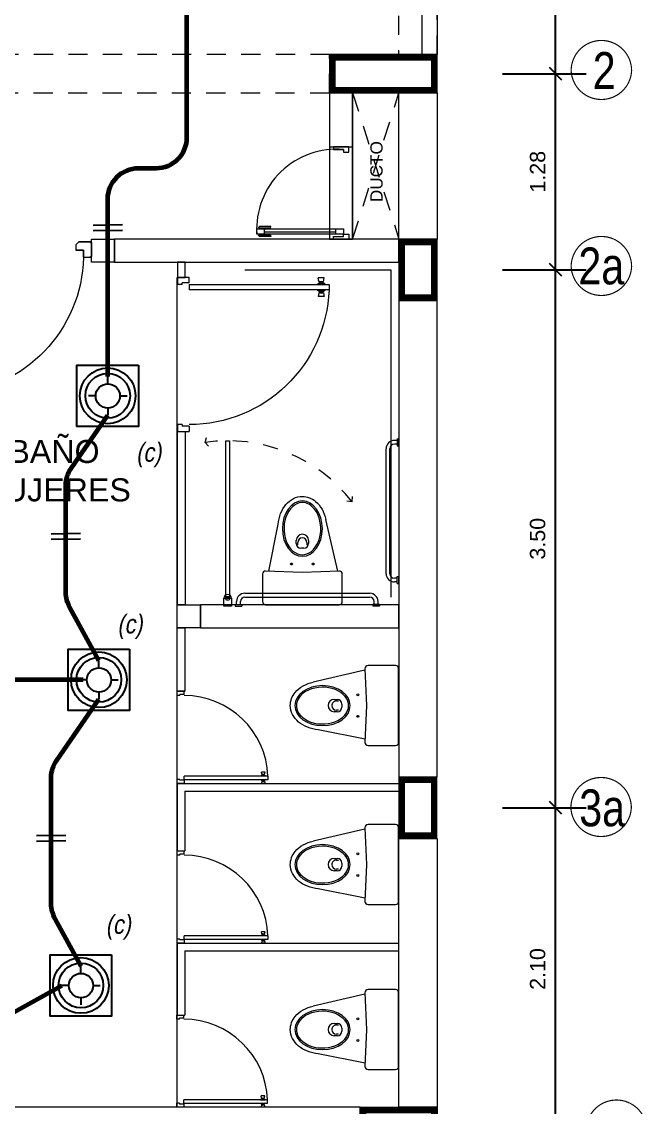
# Model space of a CAD drawing. Header units: millimetres. Extents: x 3354 to 3637, y 1117 to 1358.
# Drawn here: x 3570.13 to 3574.2, y 1167.85 to 1174.92 of the extents above; entities that cross this region are included whole.
import ezdxf

# ---------------------------------------------------------------- set-up
doc = ezdxf.new("R2010")
doc.units = ezdxf.units.MM
for name, pattern in [('CONTINUA', [0]), ('HIDDEN', [0.375, 0.25, -0.125]), ('TRAZOS1', [0.15, 0.1, -0.05])]:
    doc.linetypes.add(name, pattern=pattern)
for name, color, linetype, lineweight in [('ACCESORIOS', 4, 'Continuous', 18), ('cables', 152, 'Continuous', 60), ('CASCO', 252, 'Continuous', 9), ('MURO ALTO', 5, 'Continuous', 25)]:
    doc.layers.add(name, color=color, linetype=linetype, lineweight=lineweight)
doc.layers.add('Efec-muebles', color=7, linetype='Continuous', lineweight=13, true_color=0x85826f)
doc.layers.add('LUMINARIAS', color=2, linetype='Continuous')
doc.styles.add('1', font='arial.ttf')
doc.styles.add('BYE', font='ARIALN.TTF', dxfattribs={"oblique": 10, "height": 2})
doc.styles.get("Standard").update_dxf_attribs({"font": 'arial.ttf'})
doc.styles.add('style1', font='arial.ttf')
doc.styles.add('style2', font='arial.ttf')
doc.dimstyles.new('Esc  1  50', dxfattribs={"dimtxt": 0.1, "dimasz": 0.08, "dimexe": 0.2, "dimexo": 0.15, "dimgap": 0.065, "dimtad": 1, "dimzin": 4, "dimdsep": 46, "dimtxsty": 'Standard', "dimblk": 'OBLIQUE', "dimcen": 0.12, "dimdle": 0.15, "dimadec": 0, "dimazin": 0, "dimtfac": 1, "dimtix": 1, "dimtmove": 0, "dimatfit": 3, "dimldrblk": 'OBLIQUE', "dimfxl": 1, "dimarcsym": 0})

# ---------------------------------------------------------------- blocks, each defined once
blk = doc.blocks.new('ghjghg')
at = {"layer": 'Efec-muebles', "linetype": 'CONTINUA', "lineweight": 5, "ltscale": 0.002}
for p, q in [((722.6092, 469.2913), (722.4301, 469.2913)), ((722.4101, 469.2713), (722.4101, 468.7913)), ((722.6191, 469.0313), (722.6292, 469.2704)), ((722.6283, 469.2488), (722.9335, 469.1894)), ((722.8089, 469.0713), (722.8289, 469.0713)), ((722.6292, 468.7921), (722.6191, 469.0313)), ((722.7789, 469.0213), (722.7789, 469.0413)), ((722.8007, 469.0613), (722.8148, 469.0613)), ((722.8148, 469.0013), (722.8007, 469.0013)), ((722.8689, 469.0313), (722.8689, 469.0313)), ((722.8289, 468.9913), (722.8089, 468.9913)), ((722.6288, 468.8013), (722.9653, 468.8781)), ((722.4301, 468.7713), (722.6092, 468.7713))]:
    blk.add_line(p, q, dxfattribs=at)
for centre in [(722.6751, 469.1013), (722.6751, 468.9613)]:
    blk.add_circle(centre, 0.00635, dxfattribs=at)
for centre, radius, start, end in [((722.4301, 469.2713), 0.02, 90, 180), ((722.6092, 469.2713), 0.02, 357.57739, 90), ((722.8089, 469.0413), 0.03, 90, 180), ((722.8289, 469.0313), 0.04, 0, 90), ((722.8089, 469.0213), 0.03, 180, 270), ((722.8148, 469.0313), 0.03, 0, 90), ((722.8148, 469.0313), 0.03, 270, 0), ((722.8289, 469.0313), 0.04, 270, 360), ((722.4301, 468.7913), 0.02, 180, 270), ((722.6092, 468.7913), 0.02, 270, 2.42261)]:
    blk.add_arc(centre, radius, start, end, dxfattribs=at)
at = {"layer": 'Efec-muebles', "linetype": 'CONTINUA', "lineweight": 5, "ltscale": 0.002, "extrusion": (0, 0, -1)}
blk.add_ellipse((722.9051, 469.0313), major_axis=(0.18, 0), ratio=0.722222, dxfattribs=at)
at = {"layer": 'Efec-muebles', "linetype": 'CONTINUA', "lineweight": 5, "ltscale": 0.002}
for points, knots in [([(723.0751, 469.0313), (723.0751, 469.0026), (723.0598, 468.9736), (722.9911, 468.9193), (722.9235, 468.9042), (722.8038, 468.9256), (722.755, 468.9612), (722.7257, 469.0424), (722.7434, 469.0879), (722.8317, 469.1477), (722.9008, 469.1589), (723.0177, 469.131), (723.0622, 469.093), (723.0742, 469.0451), (723.0751, 469.0382), (723.0751, 469.0313)], [0, 0, 0, 0, 0.74049, 0.74049, 1.813277, 1.813277, 2.886063, 2.886063, 3.958849, 3.958849, 5.031636, 5.031636, 6.104422, 6.104422, 6.283185, 6.283185, 6.283185, 6.283185]), ([(722.9335, 469.1894), (722.9818, 469.1843), (723.0282, 469.1669), (723.0945, 469.1103), (723.1151, 469.0715), (723.1151, 469.0313), (723.1151, 469.0004), (723.1031, 468.97), (723.0549, 468.912), (723.0123, 468.8889), (722.9653, 468.8781)], [4.853824, 4.853824, 4.853824, 4.853824, 5.580391, 5.580391, 6.283185, 6.283185, 6.283185, 6.822949, 6.822949, 7.551337, 7.551337, 7.551337, 7.551337])]:
    blk.add_open_spline(points, degree=3, knots=knots, dxfattribs=at)
blk = doc.blocks.new('hjkhjkuhku')
at = {"layer": 'CASCO'}
for p, q in [((734.6482, 326.1642), (734.6482, 326.2092)), ((734.6482, 326.2092), (734.6752, 326.2092)), ((734.6692, 326.1642), (734.6692, 326.1912)), ((734.6752, 326.1912), (734.6692, 326.1912)), ((734.6752, 326.1912), (734.6752, 326.2092)), ((735.2212, 326.2092), (735.2482, 326.2092)), ((735.2212, 326.1912), (735.2212, 326.2092)), ((735.2212, 326.1912), (735.2272, 326.1912)), ((735.2272, 326.1642), (735.2272, 326.1912)), ((735.2482, 326.2092), (735.2482, 326.1642)), ((735.2482, 326.2092), (735.2482, 326.1642)), ((734.6692, 326.1642), (734.6482, 326.1642)), ((734.6752, 326.1642), (734.6962, 326.1642)), ((734.6752, 326.1642), (734.6752, 325.6182)), ((734.6962, 325.6182), (734.6962, 326.1642)), ((735.2272, 326.1642), (735.2482, 326.1642)), ((734.6633, 325.6583), (734.649, 325.6612)), ((734.649, 325.6373), (734.649, 325.6612)), ((734.6633, 325.6402), (734.649, 325.6373)), ((734.6633, 325.6545), (734.6633, 325.6583)), ((734.6633, 325.6545), (734.6633, 325.644)), ((734.6657, 325.6545), (734.6633, 325.6545)), ((734.6633, 325.644), (734.6633, 325.6402)), ((734.6657, 325.644), (734.6633, 325.644)), ((734.6681, 325.6559), (734.6657, 325.6559)), ((734.6657, 325.6545), (734.6657, 325.6559)), ((734.6657, 325.6545), (734.6657, 325.644)), ((734.6657, 325.644), (734.6657, 325.6426)), ((734.6681, 325.6426), (734.6657, 325.6426)), ((734.6681, 325.6559), (734.6681, 325.6578)), ((734.6705, 325.6578), (734.6681, 325.6578)), ((734.6681, 325.6559), (734.6681, 325.6426)), ((734.6681, 325.6426), (734.6681, 325.6406)), ((734.6705, 325.6406), (734.6681, 325.6406)), ((734.6743, 325.665), (734.6705, 325.6578)), ((734.6705, 325.6578), (734.6705, 325.6406)), ((734.6743, 325.6335), (734.6705, 325.6406)), ((734.6752, 325.665), (734.6743, 325.665)), ((734.6743, 325.665), (734.6743, 325.6335)), ((734.6752, 325.6335), (734.6743, 325.6335)), ((734.6962, 325.665), (734.6972, 325.665)), ((734.6962, 325.6492), (734.6962, 325.6492)), ((734.6962, 325.6492), (734.6962, 325.6492)), ((734.6962, 325.6335), (734.6972, 325.6335)), ((734.6972, 325.665), (734.701, 325.6578)), ((734.6972, 325.665), (734.6972, 325.6335)), ((734.6972, 325.6335), (734.701, 325.6406)), ((734.701, 325.6578), (734.7034, 325.6578)), ((734.701, 325.6578), (734.701, 325.6406)), ((734.701, 325.6406), (734.7034, 325.6406)), ((734.7034, 325.6559), (734.7034, 325.6578)), ((734.7034, 325.6559), (734.7034, 325.6426)), ((734.7034, 325.6559), (734.7058, 325.6559)), ((734.7034, 325.6426), (734.7034, 325.6406)), ((734.7034, 325.6426), (734.7058, 325.6426)), ((734.7058, 325.6545), (734.7058, 325.6559)), ((734.7058, 325.6545), (734.7082, 325.6545)), ((734.7058, 325.6545), (734.7058, 325.644)), ((734.7058, 325.644), (734.7058, 325.6426)), ((734.7058, 325.644), (734.7082, 325.644)), ((734.7082, 325.6583), (734.7225, 325.6612)), ((734.7082, 325.6545), (734.7082, 325.6583)), ((734.7082, 325.6545), (734.7082, 325.644)), ((734.7082, 325.644), (734.7082, 325.6402)), ((734.7082, 325.6402), (734.7225, 325.6373)), ((734.7225, 325.6373), (734.7225, 325.6612)), ((734.6752, 325.6182), (734.6962, 325.6182))]:
    blk.add_line(p, q, dxfattribs=at)
blk.add_arc((734.6752, 326.1642), 0.546, 272.2042, 0, dxfattribs=at)
blk = doc.blocks.new('cgytutytry')
at = {"layer": 'CASCO'}
for p, q in [((-4.4816, 891.1751), (-4.4866, 891.1751)), ((-4.4866, 891.1751), (-4.4866, 891.0996)), ((-4.4866, 891.0996), (-4.4866, 891.1751)), ((-4.4866, 891.1751), (-4.4816, 891.1751)), ((-4.4816, 891.1802), (-4.4816, 891.1751)), ((-4.391, 891.1802), (-4.4816, 891.1802)), ((-4.4816, 891.1751), (-4.4816, 891.1802)), ((-4.391, 891.1802), (-4.391, 891.1751)), ((-4.391, 891.1802), (-4.391, 891.1751)), ((-4.386, 891.1751), (-4.391, 891.1751)), ((-4.391, 891.1751), (-4.386, 891.1751)), ((-4.386, 891.1751), (-4.386, 891.1265)), ((-4.386, 891.1751), (-4.386, 891.1265)), ((-3.5942, 891.155), (-3.5892, 891.1752)), ((-3.5892, 891.1752), (-3.5592, 891.1752)), ((-3.5592, 891.1752), (-3.5541, 891.155)), ((-4.4665, 891.0795), (-4.4866, 891.0996)), ((-4.4665, 891.0795), (-4.4866, 891.0996)), ((-4.386, 891.1265), (-4.4325, 891.1265)), ((-4.4325, 891.1265), (-4.4325, 891.0795)), ((-4.386, 891.0851), (-4.386, 891.1265)), ((-4.386, 891.1265), (-3.4968, 891.1265)), ((-3.5981, 891.132), (-3.5981, 891.1405)), ((-3.5981, 891.1405), (-3.5942, 891.1405)), ((-3.5495, 891.132), (-3.5981, 891.132)), ((-3.5942, 891.1405), (-3.5942, 891.155)), ((-3.5541, 891.155), (-3.5541, 891.1366)), ((-3.5541, 891.1366), (-3.5495, 891.1366)), ((-3.5495, 891.1366), (-3.5495, 891.132)), ((-3.4968, 891.1265), (-3.4968, 891.0851)), ((-4.4325, 891.0795), (-4.4665, 891.0795)), ((-4.4325, 891.0795), (-4.4665, 891.0795)), ((-3.4968, 891.0851), (-4.386, 891.0851)), ((-3.5981, 891.075), (-3.5981, 891.0797)), ((-3.5981, 891.0797), (-3.5495, 891.0797)), ((-3.5942, 891.075), (-3.5981, 891.075)), ((-3.5942, 891.0567), (-3.5942, 891.075)), ((-3.5892, 891.0365), (-3.5942, 891.0567)), ((-3.5592, 891.0365), (-3.5892, 891.0365)), ((-3.5541, 891.0567), (-3.5592, 891.0365)), ((-3.5495, 891.075), (-3.5541, 891.075)), ((-3.5541, 891.075), (-3.5541, 891.0567)), ((-3.5495, 891.0797), (-3.5495, 891.075)), ((-4.4668, 890.2808), (-4.4869, 890.2607)), ((-4.4869, 890.2607), (-4.4668, 890.2808)), ((-4.4869, 890.2607), (-4.4869, 890.1852)), ((-4.4869, 890.1852), (-4.4869, 890.2607)), ((-4.4668, 890.2808), (-4.4328, 890.2808)), ((-4.4668, 890.2808), (-4.4328, 890.2808)), ((-4.4328, 890.2808), (-4.4328, 890.2308)), ((-4.4869, 890.1852), (-4.4819, 890.1852)), ((-4.4819, 890.1852), (-4.4869, 890.1852)), ((-4.4819, 890.1852), (-4.4819, 890.1802)), ((-4.4819, 890.1802), (-4.4819, 890.1852)), ((-4.4819, 890.1802), (-4.3913, 890.1802)), ((-4.4328, 890.2308), (-4.3862, 890.2308)), ((-4.3913, 890.1852), (-4.3862, 890.1852)), ((-4.3913, 890.1852), (-4.3913, 890.1802)), ((-4.3862, 890.1852), (-4.3913, 890.1852)), ((-4.3913, 890.1852), (-4.3913, 890.1802)), ((-4.3862, 890.2308), (-4.3862, 890.1852)), ((-4.3862, 890.2308), (-4.3862, 890.1852))]:
    blk.add_line(p, q, dxfattribs=at)
for points in [[(-3.5541, 891.1405), (-3.5541, 891.155), (-3.5592, 891.1752), (-3.5892, 891.1752), (-3.5942, 891.155), (-3.5942, 891.1405)], [(-3.4968, 891.1265), (-3.4968, 891.0851), (-4.386, 891.0851), (-4.386, 891.1265)], [(-3.5495, 891.132), (-3.5495, 891.1366), (-3.5981, 891.1366), (-3.5981, 891.132)], [(-3.5495, 891.0797), (-3.5495, 891.075), (-3.5981, 891.075), (-3.5981, 891.0797)], [(-3.5541, 891.0712), (-3.5541, 891.0567), (-3.5592, 891.0365), (-3.5892, 891.0365), (-3.5942, 891.0567), (-3.5942, 891.0712)]]:
    blk.add_lwpolyline(points, close=True, dxfattribs=at)
for points in [[(-4.4325, 891.0795), (-4.4325, 891.1265), (-4.386, 891.1265)], [(-4.3862, 890.2308), (-4.4328, 890.2308), (-4.4328, 890.2808)]]:
    blk.add_lwpolyline(points, dxfattribs=at)
blk.add_arc((-4.4075, 891.1431), 0.9125, 271.33619, 356.35898, dxfattribs=at)
blk = doc.blocks.new('puerta.90')
for p, q in [((-0.749, 0.05), (-0.749, 0.1)), ((-0.749, 0.072), (-0.05, 0.072)), ((-0.05, 0.05), (-0.05, 0.1))]:
    blk.add_line(p, q)
for points in [[(-0.075, 0.875), (0.025, 0.875), (0.025, 0.85), (0.075, 0.85), (0.075, 0.9), (-0.075, 0.9)], [(-0.796, 0.108), (-0.762, 0.108), (-0.762, 0.103), (-0.796, 0.103)], [(0.025, 0.05), (-0.824, 0.05), (-0.824, 0.1), (0.025, 0.1)], [(-0.796, 0.042), (-0.762, 0.042), (-0.762, 0.047), (-0.796, 0.047)], [(-0.075, 0.025), (0.025, 0.025), (0.025, 0.05), (0.075, 0.05), (0.075, 0), (-0.075, 0)]]:
    blk.add_lwpolyline(points, close=True)
for points in [[(-0.687, 0.124), (-0.797, 0.124), (-0.807, 0.114), (-0.807, 0.111), (-0.702, 0.111, 0.523954), (-0.687, 0.119)], [(-0.687, 0.026), (-0.797, 0.026), (-0.807, 0.036), (-0.807, 0.039), (-0.702, 0.039, -0.523954), (-0.687, 0.031)]]:
    blk.add_lwpolyline(points, format="xyb", close=True)
blk.add_arc((-0.043, 0.096), 0.782, 85.044, 183.3395)
blk = doc.blocks.new('_Oblique')
at = {"color": 0, "linetype": 'ByBlock', "lineweight": -2}
blk.add_line((-0.5, -0.5), (0.5, 0.5), dxfattribs=at)
blk = doc.blocks.new('*D63')
at = {"layer": 'CASCO', "color": 0, "lineweight": -2, "transparency": 16777216}
for p, q in [((3573.6008, 1167.5522), (3573.6008, 1169.951)), ((3573.2552, 1169.801), (3573.8008, 1169.801)), ((3573.2552, 1167.7022), (3573.8008, 1167.7022))]:
    blk.add_line(p, q, dxfattribs=at)
at = {"layer": 'Defpoints', "color": 0, "transparency": 16777216}
for p in [(3573.1052, 1169.801), (3573.6008, 1169.801), (3573.1052, 1167.7022)]:
    blk.add_point(p, dxfattribs=at)
at = {"layer": 'CASCO', "color": 0, "lineweight": -2, "transparency": 16777216, "xscale": 0.08, "yscale": 0.08, "zscale": 0.08}
for p, rotation in [((3573.6008, 1169.801), 90), ((3573.6008, 1167.7022), 270)]:
    blk.add_blockref('_Oblique', p, dxfattribs=dict(at, rotation=rotation))
at = {"layer": 'CASCO', "color": 0, "transparency": 16777216, "insert": (3573.4848, 1168.7516), "char_height": 0.1, "attachment_point": 5, "rotation": 90}
blk.add_mtext('2.10', dxfattribs=at)
blk = doc.blocks.new('*D64')
at = {"layer": 'CASCO', "color": 0, "lineweight": -2, "transparency": 16777216}
for p, q in [((3573.6008, 1169.651), (3573.6008, 1173.4518)), ((3573.2552, 1173.3018), (3573.8008, 1173.3018)), ((3573.2552, 1169.801), (3573.8008, 1169.801))]:
    blk.add_line(p, q, dxfattribs=at)
at = {"layer": 'Defpoints', "color": 0, "transparency": 16777216}
for p in [(3573.1052, 1173.3018), (3573.6008, 1173.3018), (3573.1052, 1169.801)]:
    blk.add_point(p, dxfattribs=at)
at = {"layer": 'CASCO', "color": 0, "lineweight": -2, "transparency": 16777216, "xscale": 0.08, "yscale": 0.08, "zscale": 0.08}
for p, rotation in [((3573.6008, 1173.3018), 90), ((3573.6008, 1169.801), 270)]:
    blk.add_blockref('_Oblique', p, dxfattribs=dict(at, rotation=rotation))
at = {"layer": 'CASCO', "color": 0, "transparency": 16777216, "insert": (3573.4847, 1171.5514), "char_height": 0.1, "attachment_point": 5, "rotation": 90}
blk.add_mtext('3.50', dxfattribs=at)
blk = doc.blocks.new('*D65')
at = {"layer": 'CASCO', "color": 0, "lineweight": -2, "transparency": 16777216}
for p, q in [((3573.6008, 1174.4272), (3573.6008, 1177.6022)), ((3573.2552, 1177.4522), (3573.8008, 1177.4522)), ((3573.2552, 1174.5772), (3573.8008, 1174.5772))]:
    blk.add_line(p, q, dxfattribs=at)
at = {"layer": 'Defpoints', "color": 0, "transparency": 16777216}
for p in [(3573.1052, 1177.4522), (3573.6008, 1177.4522), (3573.1052, 1174.5772)]:
    blk.add_point(p, dxfattribs=at)
at = {"layer": 'CASCO', "color": 0, "lineweight": -2, "transparency": 16777216, "xscale": 0.08, "yscale": 0.08, "zscale": 0.08}
for p, rotation in [((3573.6008, 1177.4522), 90), ((3573.6008, 1174.5772), 270)]:
    blk.add_blockref('_Oblique', p, dxfattribs=dict(at, rotation=rotation))
at = {"layer": 'CASCO', "color": 0, "transparency": 16777216, "insert": (3573.4848, 1176.0147), "char_height": 0.1, "attachment_point": 5, "rotation": 90}
blk.add_mtext('2.87', dxfattribs=at)
blk = doc.blocks.new('*D66')
at = {"layer": 'CASCO', "color": 0, "lineweight": -2, "transparency": 16777216}
for p, q in [((3573.6008, 1173.1518), (3573.6008, 1174.7272)), ((3573.2552, 1174.5772), (3573.8008, 1174.5772)), ((3573.2552, 1173.3018), (3573.8008, 1173.3018))]:
    blk.add_line(p, q, dxfattribs=at)
at = {"layer": 'Defpoints', "color": 0, "transparency": 16777216}
for p in [(3573.1052, 1174.5772), (3573.6008, 1174.5772), (3573.1052, 1173.3018)]:
    blk.add_point(p, dxfattribs=at)
at = {"layer": 'CASCO', "color": 0, "lineweight": -2, "transparency": 16777216, "xscale": 0.08, "yscale": 0.08, "zscale": 0.08}
for p, rotation in [((3573.6008, 1174.5772), 90), ((3573.6008, 1173.3018), 270)]:
    blk.add_blockref('_Oblique', p, dxfattribs=dict(at, rotation=rotation))
at = {"layer": 'CASCO', "color": 0, "transparency": 16777216, "insert": (3573.4848, 1173.9395), "char_height": 0.1, "attachment_point": 5, "rotation": 90}
blk.add_mtext('1.28', dxfattribs=at)
blk = doc.blocks.new('FLUORESCENTE CIRCULAR 1x32W')
at = {"layer": 'LUMINARIAS'}
for p, q in [((1338.2108, 550.5744), (1338.2108, 550.6095)), ((1338.1516, 550.5152), (1338.1165, 550.5152)), ((1338.27, 550.5152), (1338.3051, 550.5152)), ((1338.2108, 550.456), (1338.2108, 550.4209))]:
    blk.add_line(p, q, dxfattribs=at)
blk.add_lwpolyline([(1338.0603, 550.6647), (1338.3603, 550.6647), (1338.3603, 550.3647), (1338.0603, 550.3647)], close=True, dxfattribs=at)
for centre, radius in [((1338.2103, 550.5147), 0.136), ((1338.2103, 550.5147), 0.1091), ((1338.2108, 550.5152), 0.0592)]:
    blk.add_circle(centre, radius, dxfattribs=at)

msp = doc.modelspace()

# ---------------------------------------------------------------- linework, layer by layer
at = {"ltscale": 0.5}
for p, q in [((3570.5913, 1173.5927), (3570.7821, 1173.5955)), ((3570.5911, 1173.5572), (3570.782, 1173.56)), ((3570.3183, 1171.5484), (3570.5092, 1171.5512)), ((3570.3185, 1171.584), (3570.5093, 1171.5867)), ((3570.2228, 1169.5843), (3570.4136, 1169.5871)), ((3570.223, 1169.6198), (3570.4138, 1169.6226))]:
    msp.add_line(p, q, dxfattribs=at)
at = {"layer": 'cables'}
for points in [[(3570.6866, 1172.6066), (3570.6866, 1173.7632, -0.414214), (3570.8866, 1173.9632), (3571.0019, 1173.9632, 0.414214), (3571.2019, 1174.1632), (3571.2019, 1175.5535)], [(3570.6292, 1170.7587), (3570.4385, 1171.1051, -0.126463), (3570.4137, 1171.2015), (3570.4137, 1171.8982, -0.152416), (3570.4492, 1172.0119), (3570.6866, 1172.3551)], [(3570.5269, 1170.6329), (3569.7568, 1170.6329, -0.414214), (3569.5568, 1170.8329), (3569.5568, 1171.1636, 0.414214), (3569.3568, 1171.3636), (3568.7155, 1171.3636)], [(3570.5121, 1168.7697), (3570.3429, 1169.0782, -0.12609), (3570.3182, 1169.1743), (3570.3182, 1169.997, -0.153), (3570.354, 1170.1111), (3570.6292, 1170.5072)], [(3567.7153, 1168.9099), (3568.1543, 1168.4582, 0.087136), (3568.2225, 1168.4462), (3569.9779, 1168.4462, 0.12723), (3570.0749, 1168.4713), (3570.3863, 1168.6439)]]:
    msp.add_lwpolyline(points, format="xyb", dxfattribs=at)
at = {"layer": 'CASCO'}
for p, q in [((3572.1301, 1174.4522), (3572.1301, 1173.501)), ((3572.2801, 1174.4522), (3572.2801, 1173.501)), ((3572.3299, 1167.6022), (3572.3299, 1167.8522))]:
    msp.add_line(p, q, dxfattribs=at)
at = {"layer": 'CASCO', "linetype": 'HIDDEN', "lineweight": 5, "ltscale": 0.5}
for p, q in [((3572.2801, 1174.4522), (3572.5817, 1173.5018)), ((3572.2801, 1173.501), (3572.5817, 1174.4522))]:
    msp.add_line(p, q, dxfattribs=at)
at = {"layer": 'CASCO', "lineweight": 5}
for p, q in [((3571.1385, 1167.8517), (3571.138, 1173.251)), ((3571.3208, 1172.1783), (3571.3298, 1172.2106)), ((3571.3208, 1172.1783), (3571.3422, 1172.1536)), ((3572.2765, 1171.7924), (3572.2432, 1171.7964)), ((3572.2765, 1171.7924), (3572.2795, 1171.8258)), ((3572.3299, 1167.8517), (3569.5799, 1167.8517))]:
    msp.add_line(p, q, dxfattribs=at)
at = {"layer": 'CASCO', "linetype": 'Continuous', "lineweight": 5}
for p, q in [((3572.57, 1172.1914), (3572.5518, 1172.1915)), ((3572.57, 1172.2011), (3572.57, 1172.1568)), ((3572.57, 1172.2011), (3572.5797, 1172.2011)), ((3572.5797, 1172.2011), (3572.5797, 1172.1568)), ((3572.4978, 1171.3242), (3572.4978, 1172.1374)), ((3572.5228, 1171.3242), (3572.5228, 1172.1374)), ((3572.57, 1172.1664), (3572.5518, 1172.1665)), ((3572.57, 1172.1568), (3572.5797, 1172.1568)), ((3572.5711, 1171.2952), (3572.5518, 1171.2952)), ((3572.5711, 1171.2702), (3572.5518, 1171.2702)), ((3572.5711, 1171.2605), (3572.5711, 1171.3049)), ((3572.5711, 1171.3049), (3572.5808, 1171.3049)), ((3572.5808, 1171.2605), (3572.5808, 1171.3049)), ((3571.5786, 1171.1967), (3572.3918, 1171.1967)), ((3572.5711, 1171.2605), (3572.5808, 1171.2605)), ((3571.5149, 1171.1234), (3571.5592, 1171.1234)), ((3571.5149, 1171.1234), (3571.5149, 1171.1137)), ((3571.5246, 1171.1234), (3571.5246, 1171.1427)), ((3571.5496, 1171.1234), (3571.5496, 1171.1427)), ((3571.5592, 1171.1234), (3571.5592, 1171.1137)), ((3571.5786, 1171.1717), (3572.3918, 1171.1717)), ((3572.4555, 1171.1234), (3572.4111, 1171.1234)), ((3572.4111, 1171.1234), (3572.4111, 1171.1137)), ((3572.4208, 1171.1234), (3572.4208, 1171.1427)), ((3572.4458, 1171.1234), (3572.4458, 1171.1427)), ((3572.4555, 1171.1234), (3572.4555, 1171.1137)), ((3571.5149, 1171.1137), (3571.5592, 1171.1137)), ((3572.4555, 1171.1137), (3572.4111, 1171.1137))]:
    msp.add_line(p, q, dxfattribs=at)
at = {"layer": 'CASCO', "lineweight": 5, "ltscale": 2}
for p, q in [((3571.1383, 1170.5587), (3571.1883, 1170.5587)), ((3571.1383, 1169.5196), (3571.1883, 1169.5196)), ((3571.1383, 1168.4517), (3571.1883, 1168.4517))]:
    msp.add_line(p, q, dxfattribs=at)
at = {"layer": 'CASCO', "lineweight": 5, "ltscale": 0.002}
for p, q in [((3571.1383, 1169.9587), (3572.5802, 1169.9587)), ((3571.1383, 1169.9587), (3571.1383, 1169.5196)), ((3571.1883, 1169.9087), (3571.1883, 1169.5196)), ((3571.1883, 1169.9087), (3572.5802, 1169.9087)), ((3571.1383, 1168.9196), (3572.5781, 1168.9196)), ((3571.1383, 1168.9196), (3571.1383, 1168.4517)), ((3571.1883, 1168.8696), (3571.1883, 1168.4517)), ((3571.1883, 1168.8696), (3572.5781, 1168.8696))]:
    msp.add_line(p, q, dxfattribs=at)
at = {"layer": 'CASCO', "lineweight": 5}
for points in [[(3562.0779, 1174.7022), (3562.0779, 1177.2048), (3572.8301, 1177.2048), (3572.8301, 1174.7022)], [(3562.1779, 1174.7022), (3562.1779, 1177.1048), (3572.7301, 1177.1048), (3572.7301, 1174.7022)]]:
    msp.add_lwpolyline(points, dxfattribs=at)
at = {"layer": 'CASCO', "linetype": 'HIDDEN', "lineweight": 5, "ltscale": 0.5}
for points in [[(3572.8301, 1177.2048), (3572.5794, 1177.2048), (3572.5794, 1174.7022), (3572.8301, 1174.7022)], [(3562.7779, 1174.4522), (3572.1301, 1174.4522), (3572.1301, 1174.7022), (3562.7779, 1174.7022)]]:
    msp.add_lwpolyline(points, close=True, dxfattribs=at)
at = {"layer": 'CASCO', "ltscale": 2, "const_width": 0.0076}
for points in [[(3573.7026, 1174.5972, 0.951688), (3574.0963, 1174.5972, 1)], [(3573.7026, 1173.3218, 0.951688), (3574.0963, 1173.3218, 1)], [(3573.7008, 1169.801, 0.951688), (3574.0945, 1169.801, 1)], [(3573.8008, 1167.7022, 0.951688), (3574.1945, 1167.7022, 1)]]:
    msp.add_lwpolyline(points, format="xyb", close=True, dxfattribs=at)
at = {"layer": 'CASCO', "lineweight": 5}
for points in [[(3572.8301, 1174.7022), (3572.1301, 1174.7022), (3572.1301, 1174.4522), (3572.8301, 1174.4522)], [(3570.7294, 1173.501), (3570.7294, 1173.351), (3570.5794, 1173.351), (3570.5794, 1173.501)], [(3572.5817, 1173.1018), (3572.8302, 1173.1018), (3572.8302, 1173.5018), (3572.5817, 1173.5018)], [(3571.2883, 1171.122), (3571.2883, 1170.972), (3571.1383, 1170.972), (3571.1383, 1171.122)], [(3572.5799, 1171.122), (3571.2896, 1171.122), (3571.2896, 1170.972), (3572.5799, 1170.972)], [(3572.8294, 1170.001), (3572.5809, 1170.001), (3572.5809, 1169.601), (3572.8294, 1169.601)], [(3572.8294, 1170.001), (3572.5809, 1170.001), (3572.5809, 1169.601), (3572.8294, 1169.601)], [(3572.8299, 1167.6022), (3572.3299, 1167.6022), (3572.3299, 1167.8522), (3572.8299, 1167.8522)]]:
    msp.add_lwpolyline(points, close=True, dxfattribs=at)
at = {"layer": 'CASCO', "const_width": 0.04}
for points in [[(3572.8101, 1174.6822), (3572.1501, 1174.6822), (3572.1501, 1174.4722), (3572.8101, 1174.4722)], [(3572.6017, 1173.1218), (3572.8102, 1173.1218), (3572.8102, 1173.4818), (3572.6017, 1173.4818)], [(3572.8094, 1169.981), (3572.6009, 1169.981), (3572.6009, 1169.621), (3572.8094, 1169.621)], [(3572.8099, 1167.6222), (3572.3499, 1167.6222), (3572.3499, 1167.8322), (3572.8099, 1167.8322)]]:
    msp.add_lwpolyline(points, close=True, dxfattribs=at)
at = {"layer": 'CASCO'}
for points in [[(3572.1301, 1173.501), (3572.2801, 1173.501), (3572.2801, 1174.4522), (3572.1301, 1174.4522)], [(3572.2801, 1174.4522), (3572.1301, 1174.4522), (3572.1301, 1174.101), (3572.2801, 1174.101)], [(3572.5817, 1174.4522), (3572.8301, 1174.4522), (3572.8301, 1173.5018), (3572.5817, 1173.5018)], [(3572.5809, 1173.351), (3572.5809, 1173.501), (3570.7287, 1173.501), (3570.7287, 1173.351)], [(3572.5809, 1173.501), (3570.7294, 1173.501), (3570.7294, 1173.351), (3572.5809, 1173.351)], [(3572.8302, 1173.1018), (3572.5809, 1173.1018), (3572.5809, 1170.001), (3572.8302, 1170.001)], [(3572.5809, 1169.601), (3572.8309, 1169.601), (3572.8299, 1167.8522), (3572.5799, 1167.8522)], [(3572.5809, 1169.601), (3572.8309, 1169.601), (3572.8299, 1167.8522), (3572.5799, 1167.8522)], [(3572.5809, 1169.601), (3572.8309, 1169.601), (3572.8299, 1167.8522), (3572.5799, 1167.8522)], [(3572.5809, 1169.601), (3572.8309, 1169.601), (3572.8299, 1167.8522), (3572.5799, 1167.8522)]]:
    msp.add_lwpolyline(points, close=True, dxfattribs=at)
at = {"layer": 'CASCO', "lineweight": 5, "ltscale": 0.002}
for points in [[(3571.1903, 1173.351), (3571.1403, 1173.351), (3571.1403, 1173.251), (3571.1903, 1173.251)], [(3571.1896, 1171.122), (3571.1396, 1171.122), (3571.1396, 1172.2487), (3571.1896, 1172.2487)], [(3571.1883, 1170.5587), (3571.1383, 1170.5587), (3571.1383, 1170.972), (3571.1883, 1170.972)]]:
    msp.add_lwpolyline(points, close=True, dxfattribs=at)
at = {"layer": 'CASCO'}
msp.add_lwpolyline([(3571.5794, 1173.301), (3571.6294, 1173.301), (3572.5294, 1173.301), (3572.5296, 1171.172)], dxfattribs=at)
at = {"layer": 'CASCO', "linetype": 'Continuous', "lineweight": 5}
for points in [[(3571.4793, 1171.1637), (3571.4543, 1171.1637), (3571.4543, 1172.1887), (3571.4793, 1172.1887)], [(3571.4918, 1171.1137), (3571.4418, 1171.1137), (3571.4418, 1171.1637), (3571.4918, 1171.1637)]]:
    msp.add_lwpolyline(points, close=True, dxfattribs=at)
msp.add_circle((3571.4668, 1171.1637), 0.0125, dxfattribs=at)
at = {"layer": 'CASCO', "linetype": 'TRAZOS1', "lineweight": 5}
msp.add_arc((3571.4668, 1171.1637), 1.0251, 37.83018, 98.19155, dxfattribs=at)
at = {"layer": 'CASCO', "linetype": 'Continuous', "lineweight": 5}
for centre, radius, start, end in [((3572.5518, 1172.1374), 0.054, 90, 180), ((3572.5518, 1172.1374), 0.029, 90, 180), ((3572.5518, 1172.1374), 0.029, 90, 180), ((3572.5518, 1171.3242), 0.054, 180, 270), ((3572.5518, 1171.3242), 0.029, 180, 270), ((3571.5786, 1171.1427), 0.054, 90, 180), ((3572.3918, 1171.1427), 0.054, 0, 90), ((3571.4668, 1171.1637), 0.025, 0, 180), ((3571.5786, 1171.1427), 0.029, 90, 180), ((3572.3918, 1171.1427), 0.029, 0, 90), ((3572.3918, 1171.1427), 0.029, 0, 90)]:
    msp.add_arc(centre, radius, start, end, dxfattribs=at)

# ---------------------------------------------------------------- block references
at = {"layer": 'CASCO', "xscale": 0.6666666956003634, "yscale": 0.6666666956003634, "zscale": 0.6666666956003634}
msp.add_blockref('puerta.90', (3572.2051, 1173.501), dxfattribs=at)
at = {"layer": 'CASCO', "lineweight": 5, "xscale": -1, "rotation": 90}
msp.add_blockref('cgytutytry', (4460.7596, 1168.997), dxfattribs=at)
at = {"layer": 'CASCO', "lineweight": 5, "extrusion": (0, 0, -1), "xscale": 1.670480385422707, "yscale": 1.670480385422707, "zscale": -1.670480385422707, "rotation": 270}
msp.add_blockref('hjkhjkuhku', (-4116.0664, 2400.4665), dxfattribs=at)
at = {"layer": 'CASCO', "lineweight": 5, "rotation": 90}
for p, xscale, yscale, zscale in [((3897.3652, 435.2706), 1.000054255127907, 1.000054255127907, 1.000054255127907), ((3897.3652, 434.2315), 1.000054251402617, 1.000054251402617, 1.000054251402617), ((3897.3627, 433.1636), 1.000054251402617, 1.000054251402617, 1.000054251402617)]:
    msp.add_blockref('hjkhjkuhku', p, dxfattribs=dict(at, xscale=xscale, yscale=yscale, zscale=zscale))
at = {"layer": 'LUMINARIAS', "xscale": 1.33333333333303, "yscale": 1.33333333333303, "zscale": 1.33333333333303, "rotation": 270}
for p in [(2836.6663, 2956.7619), (2836.6089, 2954.914), (2836.4918, 2952.925)]:
    msp.add_blockref('FLUORESCENTE CIRCULAR 1x32W', p, dxfattribs=at)
at = {"layer": 'MURO ALTO', "lineweight": 5}
for p, rotation in [((4040.9844, 448.712), 90), ((4294.9895, 1639.497), 180), ((4294.9895, 1638.4622), 180), ((4294.9895, 1637.3885), 180)]:
    msp.add_blockref('ghjghg', p, dxfattribs=dict(at, rotation=rotation))

# ---------------------------------------------------------------- texts
at = {"layer": 'ACCESORIOS', "color": 4, "linetype": 'Continuous', "lineweight": 20, "ltscale": 0.1, "style": 'BYE', "oblique": 10}
for p in [(3570.8711, 1172.0527), (3570.7485, 1170.9351), (3570.6727, 1168.9805)]:
    msp.add_text('(c)', height=0.12292, dxfattribs=at).set_placement(p)
at = {"layer": 'CASCO', "style": 'style1', "width": 0.8}
for s, p in [('2', (3573.8432, 1174.4784)), ('2a', (3573.7498, 1173.207)), ('3a', (3573.7552, 1169.6803))]:
    msp.add_text(s, height=0.24, dxfattribs=at).set_placement(p)
at = {"layer": 'CASCO', "lineweight": 5, "insert": (3572.4765, 1173.9404), "char_height": 0.07998, "width": 1.798219, "attachment_point": 8, "rotation": 90, "style": '1'}
msp.add_mtext('\\A1;DUCTO', dxfattribs=at)
at = {"layer": 'CASCO', "lineweight": 5, "insert": (3570.336, 1171.9935), "char_height": 0.15, "width": 4.616591, "attachment_point": 5, "style": 'style2'}
msp.add_mtext('\\A1;BAÑO \\PMUJERES', dxfattribs=at)

# ---------------------------------------------------------------- dimensions: what is measured, and where the dimension line sits
at = {"layer": 'CASCO'}
for base, p1, p2, picture, middle in [((3573.6008213, 1177.4521721), (3573.1052461, 1174.5771722), (3573.1052461, 1177.4521721), '*D65', (3573.484764, 1176.0146722)), ((3573.6008, 1174.5772), (3573.1052, 1173.3018), (3573.1052, 1174.5772), '*D66', (3573.4848, 1173.9395)), ((3573.6008, 1173.3018), (3573.1052, 1169.801), (3573.1052, 1173.3018), '*D64', (3573.4847, 1171.5514)), ((3573.6008, 1169.801), (3573.1052, 1167.7022), (3573.1052, 1169.801), '*D63', (3573.4848, 1168.7516))]:
    dim = msp.add_linear_dim(base=base, p1=p1, p2=p2, angle=270, dimstyle='Esc  1  50', dxfattribs=at)
    dim.commit()
    dim.dimension.update_dxf_attribs({"geometry": picture, "text_midpoint": middle})

doc.saveas('drawing.dxf')
